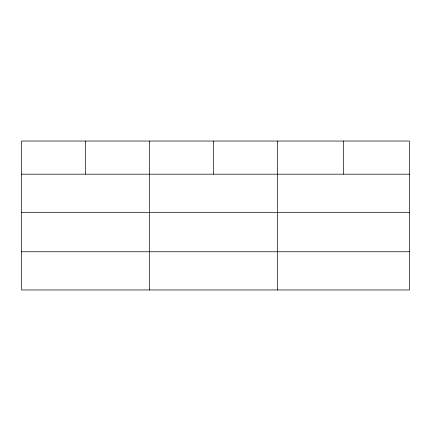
<?xml version="1.0" encoding="UTF-8"?>
<svg xmlns="http://www.w3.org/2000/svg" width="431" height="431" viewBox="0 0 431 431"><rect width="100%" height="100%" fill="white"/><g stroke="black" fill="none" stroke-linecap="round" stroke-linejoin="round"><path stroke-width="0.65" d="M409.45 212.391L409.45 141.034L21.55 141.034L21.55 289.966L409.45 289.966L409.45 212.391L21.55 212.391M21.55 174.183L409.45 174.183M21.55 251.758L409.45 251.758M343.507 141.034L343.507 174.183M277.564 141.034L277.564 289.966M213.56 141.034L213.56 174.183M149.557 141.034L149.557 289.966M85.553 141.034L85.553 174.183"/></g></svg>
